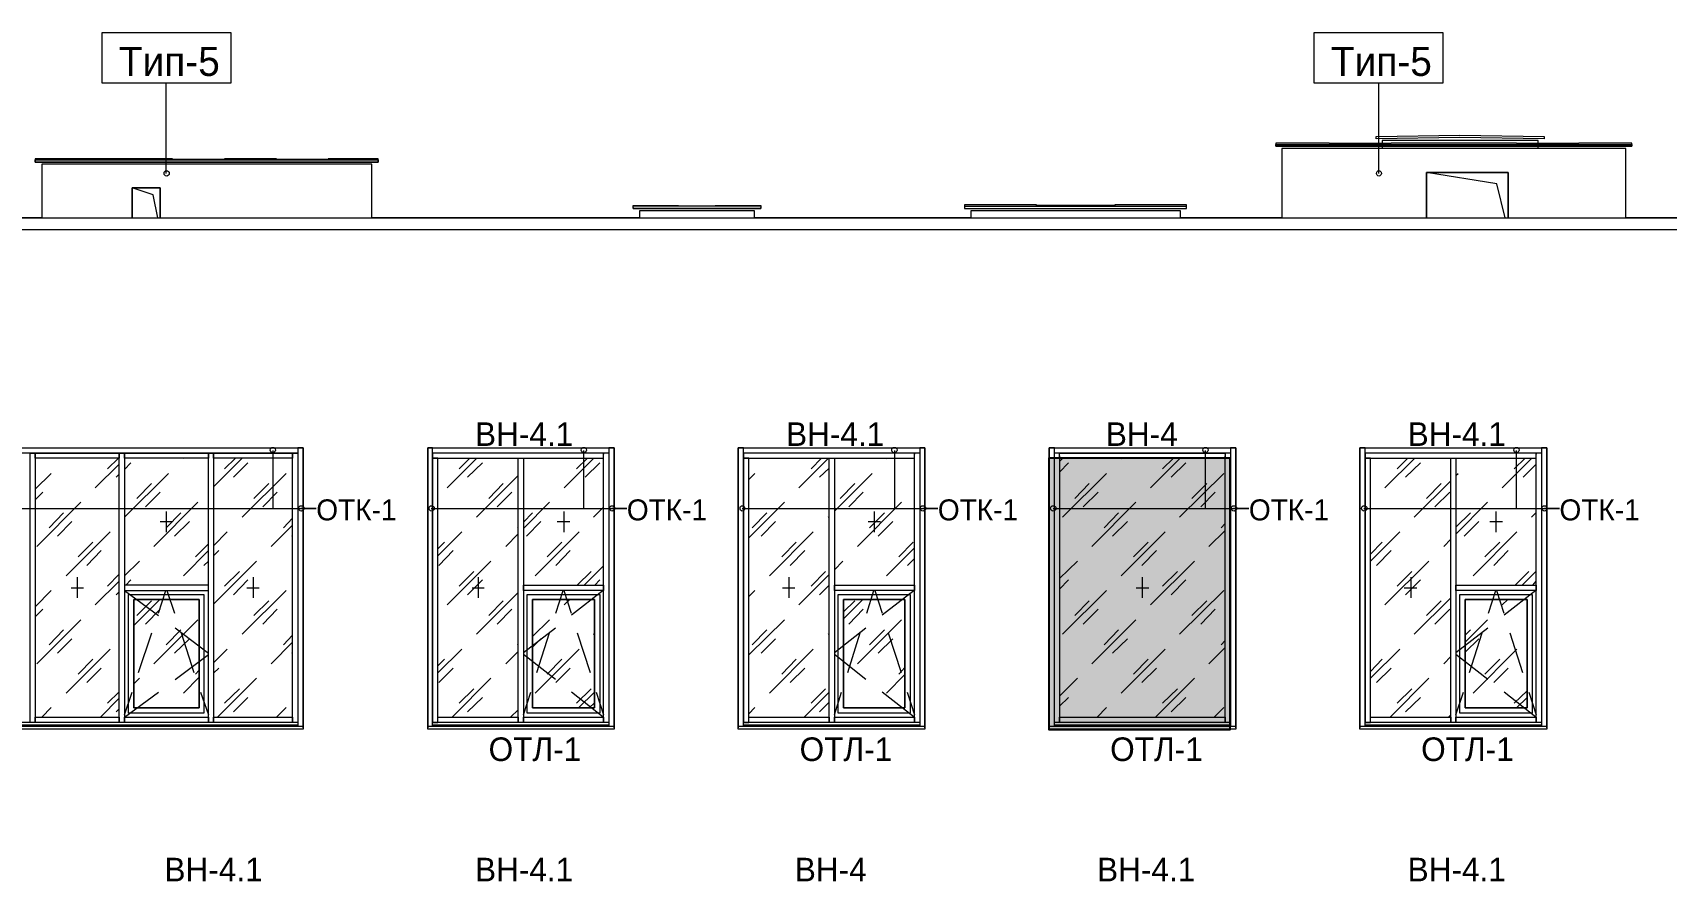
# Model space of a CAD drawing. Header units: millimetres. Extents: x 2294 to 908349, y -83289 to 219220.
# Drawn here: x 332009 to 348288, y -708 to 7753 of the extents above; entities that cross this region are included whole.
import ezdxf

# ---------------------------------------------------------------- set-up
doc = ezdxf.new("R2010")
doc.units = ezdxf.units.MM
doc.layers.add('PDF _Геометрия', color=7, linetype='Continuous')
doc.layers.add('PDF _Текст', color=7, linetype='Continuous')

msp = doc.modelspace()

# ---------------------------------------------------------------- hatches: boundary and pattern name
at = {"transparency": 33554551}
h = msp.add_hatch(color=3, dxfattribs=at)
h.dxf.hatch_style = 1
h.paths.add_polyline_path([(342139.7, 3515.7), (343938.7, 3515.7), (343938.7, 802.3), (342139.7, 802.3)])

# ---------------------------------------------------------------- linework, layer by layer
msp.add_lwpolyline([(342139.7, 3515.7), (343938.7, 3515.7), (343938.7, 802.3), (342139.7, 802.3)], close=True)
at = {"layer": 'PDF _Геометрия', "lineweight": 9}
for points in [[(332701.4, 7753.1), (333982.3, 7753.1), (333982.3, 7250.3), (332701.4, 7250.3)], [(344780.1, 7753.1), (346061, 7753.1), (346061, 7250.3), (344780.1, 7250.3)], [(346231.5, 6730.1), (347070.8, 6717), (347070.8, 6695.2), (346231.5, 6708.3), (345396.5, 6695.2), (345396.5, 6717)], [(345899.2, 6358.5), (345899.2, 5908.3), (345899.2, 6358.5), (346712.3, 6358.5), (346712.3, 5908.3), (346712.3, 6358.5)], [(332998.7, 6205.5), (332998.7, 5908.3), (332998.7, 6205.5), (333278.5, 6205.5), (333278.5, 5908.3), (333278.5, 6205.5)], [(337991, 6021.9), (337991, 6030.7), (338445.7, 6030.7), (338445.7, 6026.3), (338808.5, 6026.3), (338808.5, 6030.7), (339263.2, 6030.7), (339263.2, 6021.9)], [(341295.9, 6021.9), (343508, 6021.9), (343508, 6035), (342791, 6035), (342791, 6030.7), (342012.9, 6030.7), (342012.9, 6035), (341295.9, 6035)], [(326699.3, 3613.2), (326725.5, 3613.2), (327569.2, 3613.2), (328456.6, 3613.2), (329344.1, 3613.2), (330231.5, 3613.2), (331118.9, 3613.2), (332010.7, 3613.2), (332898.2, 3613.2), (333785.6, 3613.2), (334624.9, 3613.2), (334651.2, 3613.2), (334651.2, 3560.7), (334624.9, 3560.7), (333785.6, 3560.7), (332898.2, 3560.7), (332010.7, 3560.7), (331118.9, 3560.7), (330231.5, 3560.7), (329344.1, 3560.7), (328456.6, 3560.7), (327569.2, 3560.7), (326725.5, 3560.7), (326699.3, 3560.7)], [(336871.9, 3560.7), (335993.2, 3560.7), (335993.2, 3512.6), (336871.9, 3512.6), (337698.1, 3512.6), (337698.1, 3560.7), (336871.9, 3560.7), (336019.5, 3560.7), (335993.2, 3560.7), (335993.2, 3613.2), (336019.5, 3613.2), (336871.9, 3613.2), (337724.4, 3613.2), (337750.6, 3613.2), (337750.6, 3560.7), (337724.4, 3560.7)], [(339971.4, 3560.7), (339092.7, 3560.7), (339092.7, 3512.6), (339971.4, 3512.6), (340797.6, 3512.6), (340797.6, 3560.7), (339971.4, 3560.7), (339118.9, 3560.7), (339092.7, 3560.7), (339092.7, 3613.2), (339118.9, 3613.2), (339971.4, 3613.2), (340823.8, 3613.2), (340850, 3613.2), (340850, 3560.7), (340823.8, 3560.7)], [(342218.4, 3613.2), (343945.1, 3613.2), (343945.1, 3560.7), (342218.4, 3560.7), (342192.1, 3560.7), (342192.1, 3613.2)], [(346165.9, 3560.7), (345287.2, 3560.7), (345287.2, 3512.6), (346165.9, 3512.6), (346992.1, 3512.6), (346992.1, 3560.7), (346165.9, 3560.7), (345313.4, 3560.7), (345287.2, 3560.7), (345287.2, 3613.2), (345313.4, 3613.2), (346165.9, 3613.2), (347018.3, 3613.2), (347044.6, 3613.2), (347044.6, 3560.7), (347018.3, 3560.7)], [(331984.5, 2218.7), (331984.5, 3560.7), (332032.6, 3560.7), (332032.6, 2218.7), (332032.6, 876.6), (331984.5, 876.6)], [(332871.9, 3512.6), (332032.6, 3512.6), (332032.6, 3560.7), (332871.9, 3560.7)], [(332871.9, 2218.7), (332871.9, 3560.7), (332924.4, 3560.7), (332924.4, 2218.7), (332924.4, 876.6), (332871.9, 876.6)], [(333759.4, 3512.6), (332924.4, 3512.6), (332924.4, 3560.7), (333759.4, 3560.7)], [(333759.4, 2218.7), (333759.4, 3560.7), (333811.8, 3560.7), (333811.8, 2218.7), (333811.8, 876.6), (333759.4, 876.6)], [(334598.7, 3512.6), (333811.8, 3512.6), (333811.8, 3560.7), (334598.7, 3560.7)], [(336898.1, 876.6), (336845.7, 876.6), (336045.7, 876.6), (336045.7, 929), (336845.7, 929), (336845.7, 876.6), (336845.7, 2218.7), (336845.7, 3512.6), (336898.1, 3512.6), (336898.1, 2218.7)], [(339997.6, 876.6), (339945.1, 876.6), (339145.1, 876.6), (339145.1, 929), (339945.1, 929), (339945.1, 876.6), (339945.1, 2218.7), (339945.1, 3512.6), (339997.6, 3512.6), (339997.6, 2218.7)], [(346192.1, 876.6), (346139.7, 876.6), (345339.7, 876.6), (345339.7, 929), (346139.7, 929), (346139.7, 876.6), (346139.7, 2218.7), (346139.7, 3512.6), (346192.1, 3512.6), (346192.1, 2218.7)], [(332963.7, 2153.1), (333715.6, 2153.1), (333715.6, 968.4), (332963.7, 968.4)], [(333715.6, 2153.1), (333715.6, 968.4), (332963.7, 968.4), (332963.7, 2153.1)], [(337698.1, 2192.4), (336898.1, 2192.4), (336898.1, 2244.9), (337698.1, 2244.9)], [(336937.5, 2153.1), (337658.8, 2153.1), (337658.8, 968.4), (336937.5, 968.4)], [(337658.8, 2153.1), (337658.8, 968.4), (336937.5, 968.4), (336937.5, 2153.1)], [(340797.6, 2192.4), (339997.6, 2192.4), (339997.6, 2244.9), (340797.6, 2244.9)], [(340036.9, 2153.1), (340753.9, 2153.1), (340753.9, 968.4), (340036.9, 968.4)], [(340753.9, 2153.1), (340753.9, 968.4), (340036.9, 968.4), (340036.9, 2153.1)], [(346992.1, 2192.4), (346192.1, 2192.4), (346192.1, 2244.9), (346992.1, 2244.9)], [(346231.5, 2153.1), (346952.8, 2153.1), (346952.8, 968.4), (346231.5, 968.4)], [(346952.8, 2153.1), (346952.8, 968.4), (346231.5, 968.4), (346231.5, 2153.1)], [(333667.6, 2100.6), (333016.2, 2100.6), (333016.2, 1020.8), (333667.6, 1020.8)], [(333016.2, 1020.8), (333016.2, 2100.6), (333667.6, 2100.6), (333667.6, 1020.8)], [(337606.3, 2100.6), (336989.9, 2100.6), (336989.9, 1020.8), (337606.3, 1020.8)], [(336989.9, 1020.8), (336989.9, 2100.6), (337606.3, 2100.6), (337606.3, 1020.8)], [(340701.4, 2100.6), (340089.4, 2100.6), (340089.4, 1020.8), (340701.4, 1020.8)], [(340089.4, 1020.8), (340089.4, 2100.6), (340701.4, 2100.6), (340701.4, 1020.8)], [(346900.3, 2100.6), (346283.9, 2100.6), (346283.9, 1020.8), (346900.3, 1020.8)], [(346283.9, 1020.8), (346283.9, 2100.6), (346900.3, 2100.6), (346900.3, 1020.8)], [(332871.9, 876.6), (332032.6, 876.6), (332032.6, 929), (332871.9, 929)], [(333759.4, 876.6), (332924.4, 876.6), (332924.4, 929), (333759.4, 929)], [(334598.7, 876.6), (333811.8, 876.6), (333811.8, 929), (334598.7, 929)], [(337698.1, 876.6), (336898.1, 876.6), (336898.1, 929), (337698.1, 929)], [(340797.6, 876.6), (339997.6, 876.6), (339997.6, 929), (340797.6, 929)], [(343892.7, 876.6), (342240.2, 876.6), (342240.2, 929), (343892.7, 929)], [(346992.1, 876.6), (346192.1, 876.6), (346192.1, 929), (346992.1, 929)]]:
    msp.add_lwpolyline(points, close=True, dxfattribs=at)
for points in [[(333339.7, 6349.8), (333339.7, 7250.3)], [(345422.7, 6349.8), (345422.7, 7250.3)], [(347009.6, 6647.1), (347009.6, 6677.7), (345457.7, 6677.7), (345457.7, 6647.1)], [(352771.3, 5908.3), (347883.9, 5908.3), (347883.9, 6599), (344456.6, 6599), (344456.6, 5908.3), (343446.8, 5908.3), (343446.8, 5978.2), (341357.2, 5978.2), (341357.2, 5908.3), (339202, 5908.3), (339202, 5978.2), (338056.6, 5978.2), (338056.6, 5908.3), (335390, 5908.3), (335390, 6441.6), (332098.2, 6441.6), (332098.2, 5908.3), (329711.3, 5908.3)], [(347945.1, 6638.3), (347945.1, 6620.8), (344395.4, 6620.8), (344395.4, 6638.3), (347945.1, 6638.3), (347945.1, 6651.4), (347416.2, 6651.4), (347416.2, 6647.1), (346795.4, 6647.1), (346795.4, 6651.4), (345545.1, 6651.4), (345545.1, 6647.1), (344928.7, 6647.1), (344928.7, 6651.4), (344395.4, 6651.4), (344395.4, 6638.3)], [(344395.4, 6629.6), (344395.4, 6620.8), (347945.1, 6620.8), (347945.1, 6629.6)], [(344928.7, 6647.1), (345545.1, 6647.1)], [(345457.7, 6620.8), (345457.7, 6599)], [(346795.4, 6647.1), (347416.2, 6647.1)], [(347009.6, 6599), (347009.6, 6620.8)], [(335451.2, 6485.3), (335451.2, 6463.5), (332032.6, 6463.5), (332032.6, 6485.3), (335451.2, 6485.3), (335451.2, 6494.1), (334952.8, 6494.1), (334952.8, 6489.7), (334436.9, 6489.7), (334436.9, 6494.1), (333921.1, 6494.1), (333921.1, 6489.7), (333400.9, 6489.7), (333400.9, 6494.1), (332850.1, 6494.1), (332487.2, 6494.1), (332032.6, 6494.1), (332032.6, 6485.3)], [(332032.6, 6476.6), (332032.6, 6463.5), (335451.2, 6463.5), (335451.2, 6476.6)], [(332850.1, 6494.1), (332487.2, 6494.1)], [(333400.9, 6489.7), (333921.1, 6489.7)], [(334436.9, 6489.7), (334952.8, 6489.7)], [(346681.7, 5908.3), (346598.7, 6244.9), (345899.2, 6358.5)], [(333256.6, 5908.3), (333208.5, 6135.6), (332998.7, 6205.5)], [(338445.7, 6026.3), (338808.5, 6026.3)], [(319604.2, 5868.9), (320225, 5903.9), (320255.6, 5908.3), (372229.2, 5908.3), (372229.2, 5785.9), (320255.6, 5785.9), (320255.6, 5908.3)], [(339263.2, 6021.9), (339263.2, 6000.1), (337991, 6000.1), (337991, 6021.9)], [(337991, 6008.8), (337991, 6000.1), (339263.2, 6000.1), (339263.2, 6008.8)], [(341295.9, 6021.9), (341295.9, 6000.1), (343508, 6000.1), (343508, 6021.9)], [(341295.9, 6013.2), (341295.9, 6000.1), (343508, 6000.1), (343508, 6013.2)], [(326651.2, 832.9), (326651.2, 3613.2), (334703.6, 3613.2), (334703.6, 832.9)], [(334402, 3587), (334402, 3009.9), (334834.8, 3009.9), (334681.8, 3009.9)], [(334703.6, 824.1), (334703.6, 902.8), (334703.6, 2218.7), (334703.6, 3534.5), (334703.6, 3613.2), (334651.2, 3613.2), (334651.2, 3534.5), (334651.2, 2218.7), (334651.2, 876.6), (334598.7, 876.6), (334598.7, 2218.7), (334598.7, 3560.7), (334651.2, 3560.7), (334651.2, 2218.7), (334651.2, 902.8), (334651.2, 837.2)], [(335993.2, 837.2), (335993.2, 902.8), (335993.2, 2218.7), (335993.2, 876.6), (336045.7, 876.6), (336045.7, 2218.7), (336045.7, 3512.6), (335993.2, 3512.6), (335993.2, 2218.7), (335993.2, 3534.5), (335993.2, 3613.2), (335945.1, 3613.2), (335945.1, 3534.5), (335945.1, 2218.7), (335945.1, 902.8), (335945.1, 824.1), (335945.1, 3613.2), (337803.1, 3613.2), (337803.1, 824.1), (337803.1, 902.8), (337803.1, 2218.7), (337803.1, 3534.5), (337803.1, 3613.2), (337750.6, 3613.2), (337750.6, 3534.5), (337750.6, 2218.7), (337750.6, 876.6), (337698.1, 876.6), (337698.1, 2218.7), (337698.1, 3534.5)], [(337497.1, 3587), (337497.1, 3009.9), (337929.8, 3009.9), (337781.2, 3009.9)], [(339092.7, 837.2), (339092.7, 902.8), (339092.7, 2218.7), (339092.7, 876.6), (339145.1, 876.6), (339145.1, 2218.7), (339145.1, 3512.6), (339092.7, 3512.6), (339092.7, 2218.7), (339092.7, 3534.5), (339092.7, 3613.2), (339040.2, 3613.2), (339040.2, 3534.5), (339040.2, 2218.7), (339040.2, 902.8), (339040.2, 824.1), (339040.2, 3613.2), (340898.1, 3613.2), (340898.1, 824.1), (340898.1, 902.8), (340898.1, 2218.7), (340898.1, 3534.5), (340898.1, 3613.2), (340850, 3613.2), (340850, 3534.5), (340850, 2218.7), (340850, 876.6), (340797.6, 876.6), (340797.6, 2218.7), (340797.6, 3534.5)], [(340596.5, 3587), (340596.5, 3009.9), (341029.3, 3009.9), (340880.6, 3009.9)], [(342240.2, 3534.5), (342240.2, 876.6), (342192.1, 876.6), (342192.1, 3534.5), (342192.1, 3613.2), (342139.7, 3613.2), (342139.7, 3534.5), (342139.7, 902.8), (342139.7, 824.1), (342139.7, 3613.2), (343997.6, 3613.2), (343997.6, 824.1), (343997.6, 902.8), (343997.6, 3534.5), (343997.6, 3613.2), (343945.1, 3613.2), (343945.1, 3534.5), (343945.1, 876.6), (343892.7, 876.6), (343892.7, 3534.5)], [(343691.6, 3587), (343691.6, 3009.9), (344128.7, 3009.9), (343975.7, 3009.9)], [(345287.2, 837.2), (345287.2, 902.8), (345287.2, 2218.7), (345287.2, 876.6), (345339.7, 876.6), (345339.7, 2218.7), (345339.7, 3512.6), (345287.2, 3512.6), (345287.2, 2218.7), (345287.2, 3534.5), (345287.2, 3613.2), (345234.7, 3613.2), (345234.7, 3534.5), (345234.7, 2218.7), (345234.7, 902.8), (345234.7, 824.1), (345234.7, 3613.2), (347097, 3613.2), (347097, 824.1), (347097, 902.8), (347097, 2218.7), (347097, 3534.5), (347097, 3613.2), (347044.6, 3613.2), (347044.6, 3534.5), (347044.6, 2218.7), (347044.6, 876.6), (346992.1, 876.6), (346992.1, 2218.7), (346992.1, 3534.5)], [(346791, 3587), (346791, 3009.9), (347223.8, 3009.9), (347075.2, 3009.9)], [(332343, 3508.3), (332343, 3512.6)], [(332631.5, 3215.4), (332871.9, 3451.4)], [(332753.9, 3403.4), (332863.2, 3512.6)], [(332924.4, 3503.9), (332928.8, 3512.6)], [(332924.4, 3399), (332985.6, 3464.6)], [(333510.2, 3508.3), (333514.5, 3512.6)], [(333811.8, 3224.1), (334096, 3512.6)], [(333921.1, 3403.4), (334030.4, 3512.6)], [(334008.5, 3320.3), (334152.8, 3464.6)], [(336137.5, 3215.4), (336434.8, 3512.6)], [(336259.9, 3403.4), (336364.8, 3512.6)], [(336343, 3320.3), (336491.6, 3464.6)], [(337016.2, 3508.3), (337016.2, 3512.6)], [(337304.7, 3215.4), (337602, 3512.6)], [(337427.1, 3403.4), (337536.4, 3512.6)], [(337514.5, 3320.3), (337658.8, 3464.6)], [(337698.1, 3560.7), (337698.1, 3552)], [(337750.6, 3534.5), (337750.6, 2218.7), (337750.6, 902.8), (337750.6, 837.2)], [(339350.6, 3508.3), (339355, 3512.6)], [(339643.5, 3215.4), (339940.8, 3512.6)], [(339765.9, 3403.4), (339870.8, 3512.6)], [(340517.8, 3508.3), (340522.2, 3512.6)], [(340797.6, 3560.7), (340797.6, 3552)], [(340850, 3534.5), (340850, 2218.7), (340850, 902.8), (340850, 837.2)], [(342192.1, 837.2), (342192.1, 902.8), (342192.1, 3534.5)], [(343892.7, 3552), (343892.7, 3560.7), (343892.7, 3512.6), (342240.2, 3512.6), (342240.2, 3560.7), (343892.7, 3560.7)], [(342240.2, 3552), (342240.2, 3560.7)], [(342240.2, 3477.7), (342275.2, 3512.6)], [(342240.2, 3372.8), (342332, 3464.6)], [(342856.6, 3508.3), (342861, 3512.6)], [(343149.5, 3215.4), (343442.4, 3512.6)], [(343267.5, 3403.4), (343376.8, 3512.6)], [(343355, 3320.3), (343499.2, 3464.6)], [(343945.1, 3534.5), (343945.1, 902.8), (343945.1, 837.2)], [(345483.9, 3215.4), (345781.2, 3512.6)], [(345606.3, 3403.4), (345711.2, 3512.6)], [(345689.4, 3320.3), (345838, 3464.6)], [(346362.6, 3508.3), (346362.6, 3512.6)], [(346651.1, 3215.4), (346948.4, 3512.6)], [(346773.5, 3403.4), (346882.8, 3512.6)], [(346861, 3320.3), (346992.1, 3451.4)], [(346992.1, 3560.7), (346992.1, 3552)], [(347044.6, 3534.5), (347044.6, 2218.7), (347044.6, 902.8), (347044.6, 837.2)], [(332032.6, 3202.3), (332194.3, 3359.6)], [(332841.3, 3320.3), (332871.9, 3350.9)], [(332924.4, 2922.5), (333361.5, 3359.6)], [(333046.8, 3110.5), (333191.1, 3259.1)], [(334096, 2922.5), (334533.1, 3359.6)], [(334214, 3110.5), (334362.6, 3259.1)], [(336430.4, 2922.5), (336845.7, 3337.8)], [(336552.8, 3110.5), (336697.1, 3259.1)], [(339145.1, 3298.4), (339206.3, 3359.6)], [(339849, 3320.3), (339945.1, 3412.1)], [(339997.6, 2983.7), (340373.5, 3359.6)], [(340054.4, 3110.5), (340203.1, 3259.1)], [(342270.8, 2922.5), (342708, 3359.6)], [(342393.2, 3110.5), (342537.5, 3259.1)], [(343438, 2922.5), (343879.5, 3359.6)], [(343560.4, 3110.5), (343709.1, 3259.1)], [(345776.8, 2922.5), (346139.7, 3285.3)], [(345899.2, 3110.5), (346043.5, 3259.1)], [(346192.1, 3337.8), (346214, 3359.6)], [(332032.6, 3097.3), (332111.3, 3171.7)], [(333134.2, 3027.4), (333278.5, 3171.7)], [(334301.4, 3027.4), (334445.7, 3171.7)], [(336635.9, 3027.4), (336784.5, 3171.7)], [(340141.9, 3027.4), (340286.1, 3171.7)], [(342476.3, 3027.4), (342624.9, 3171.7)], [(343647.9, 3027.4), (343792.1, 3171.7)], [(345982.3, 3027.4), (346130.9, 3171.7)], [(326677.4, 3009.9), (334834.8, 3009.9)], [(332050.1, 2629.6), (332487.2, 3071.1)], [(332172.5, 2817.6), (332316.7, 2966.2)], [(333217.3, 2629.6), (333654.4, 3071.1)], [(333339.7, 2979.3), (333339.7, 2773.8)], [(333339.7, 2817.6), (333483.9, 2966.2)], [(335980.1, 3009.9), (337929.8, 3009.9)], [(336898.1, 2808.8), (337160.4, 3071.1)], [(336898.1, 2874.4), (336989.9, 2966.2)], [(337300.3, 2979.3), (337300.3, 2773.8)], [(337597.6, 2922.5), (337698.1, 3023)], [(339079.6, 3009.9), (341029.3, 3009.9)], [(339145.1, 2717), (339499.2, 3071.1)], [(339180.1, 2817.6), (339324.4, 2966.2)], [(339936.4, 2922.5), (339945.1, 2931.2)], [(340229.3, 2629.6), (340666.4, 3071.1)], [(340347.3, 2817.6), (340496, 2966.2)], [(340395.4, 2979.3), (340395.4, 2773.8)], [(342179, 3009.9), (344128.7, 3009.9)], [(342563.7, 2629.6), (343000.9, 3071.1)], [(342686.1, 2817.6), (342830.4, 2966.2)], [(345274.1, 3009.9), (347223.8, 3009.9)], [(346192.1, 2752), (346506.9, 3071.1)], [(346192.1, 2821.9), (346336.4, 2966.2)], [(346589.9, 2979.3), (346589.9, 2773.8)], [(346944, 2922.5), (346992.1, 2970.6)], [(332255.5, 2734.5), (332399.8, 2878.8)], [(332343, 2336.7), (332780.1, 2778.2)], [(333278.5, 2878.8), (333400.9, 2878.8)], [(333422.7, 2734.5), (333571.4, 2878.8)], [(333811.8, 2638.3), (333947.3, 2778.2)], [(334384.5, 2629.6), (334598.7, 2843.8)], [(334506.9, 2817.6), (334598.7, 2913.7)], [(336045.7, 2537.8), (336286.1, 2778.2)], [(336841.3, 2817.6), (336845.7, 2821.9)], [(336928.7, 2734.5), (337073, 2878.8)], [(337016.2, 2336.7), (337453.3, 2778.2)], [(337234.8, 2878.8), (337361.5, 2878.8)], [(339267.5, 2734.5), (339411.8, 2878.8)], [(339350.6, 2336.7), (339787.8, 2778.2)], [(340334.2, 2878.8), (340456.6, 2878.8)], [(340434.7, 2734.5), (340579, 2878.8)], [(342769.2, 2734.5), (342917.8, 2878.8)], [(342856.6, 2336.7), (343293.8, 2778.2)], [(343730.9, 2629.6), (343892.7, 2791.3)], [(343853.3, 2817.6), (343892.7, 2861.3)], [(345339.7, 2485.3), (345632.6, 2778.2)], [(346275.2, 2734.5), (346419.4, 2878.8)], [(346362.6, 2336.7), (346799.8, 2778.2)], [(346528.7, 2878.8), (346655.5, 2878.8)], [(332461, 2529), (332609.6, 2673.3)], [(333632.6, 2529), (333759.4, 2655.8)], [(334594.3, 2734.5), (334598.7, 2743.2)], [(336045.7, 2607.7), (336111.3, 2673.3)], [(336723.3, 2629.6), (336845.7, 2756.4)], [(337134.2, 2529), (337282.8, 2673.3)], [(339473, 2529), (339617.3, 2673.3)], [(340517.8, 2336.7), (340797.6, 2616.5)], [(340640.2, 2529), (340784.5, 2673.3)], [(342979, 2529), (343123.3, 2673.3)], [(345339.7, 2555.3), (345457.7, 2673.3)], [(346069.7, 2629.6), (346139.7, 2703.9)], [(346480.6, 2529), (346629.3, 2673.3)], [(332548.4, 2441.6), (332692.7, 2590.2)], [(332924.4, 2336.7), (333073, 2485.3)], [(333510.2, 2336.7), (333759.4, 2590.2)], [(333715.6, 2441.6), (333759.4, 2485.3)], [(333811.8, 2537.8), (333864.3, 2590.2)], [(333811.8, 2056.9), (334240.2, 2485.3)], [(336054.4, 2441.6), (336198.7, 2590.2)], [(336137.5, 2048.2), (336574.6, 2485.3)], [(337221.6, 2441.6), (337365.9, 2590.2)], [(339556.1, 2441.6), (339704.7, 2590.2)], [(339997.6, 2397.9), (340080.7, 2485.3)], [(340727.6, 2441.6), (340797.6, 2511.6)], [(342240.2, 2310.5), (342419.4, 2485.3)], [(343062.1, 2441.6), (343206.3, 2590.2)], [(343149.5, 2048.2), (343586.7, 2485.3)], [(345400.9, 2441.6), (345545.1, 2590.2)], [(345483.9, 2048.2), (345921.1, 2485.3)], [(346568.1, 2441.6), (346712.3, 2590.2)], [(332452.3, 2323.6), (332452.3, 2118.1)], [(332631.5, 2048.2), (332871.9, 2284.2)], [(332753.9, 2236.1), (332871.9, 2354.2)], [(332937.5, 2244.9), (332985.6, 2297.3)], [(333921.1, 2236.1), (334069.7, 2380.4)], [(334008.5, 2148.7), (334152.8, 2297.3)], [(334205.3, 2323.6), (334205.3, 2118.1)], [(336259.9, 2236.1), (336404.2, 2380.4)], [(336343, 2148.7), (336491.6, 2297.3)], [(336447.9, 2323.6), (336447.9, 2118.1)], [(337435.8, 2244.9), (337575.7, 2380.4)], [(337505.8, 2244.9), (337698.1, 2437.2)], [(337610.7, 2244.9), (337658.8, 2297.3)], [(339542.9, 2323.6), (339542.9, 2118.1)], [(339643.5, 2048.2), (339945.1, 2349.8)], [(339765.9, 2236.1), (339910.2, 2380.4)], [(342240.2, 2376), (342244.6, 2380.4)], [(342240.2, 2205.5), (342332, 2297.3)], [(343066.4, 2323.6), (343066.4, 2118.1)], [(343267.5, 2236.1), (343416.2, 2380.4)], [(343355, 2148.7), (343499.2, 2297.3)], [(345606.3, 2236.1), (345750.6, 2380.4)], [(345689.4, 2148.7), (345838, 2297.3)], [(345741.8, 2323.6), (345741.8, 2118.1)], [(346782.3, 2244.9), (346917.8, 2380.4)], [(346852.2, 2244.9), (346992.1, 2384.8)], [(346957.1, 2244.9), (346992.1, 2284.2)], [(332032.6, 2030.7), (332194.3, 2192.4)], [(332391.1, 2218.7), (332513.5, 2218.7)], [(332841.3, 2148.7), (332871.9, 2179.3)], [(332924.4, 2192.4), (333759.4, 2192.4), (333759.4, 2244.9), (332924.4, 2244.9), (332924.4, 2192.4), (333261, 1943.3)], [(333261, 1965.1), (333335.3, 2192.4)], [(333344.1, 2192.4), (333422.7, 1965.1)], [(334096, 1755.3), (334533.1, 2192.4)], [(334144.1, 2218.7), (334266.5, 2218.7)], [(336386.7, 2218.7), (336509.1, 2218.7)], [(336430.4, 1755.3), (336845.7, 2170.6)], [(337221.6, 1965.1), (337296, 2192.4)], [(337300.3, 2192.4), (337374.6, 1965.1)], [(337693.8, 2192.4), (337379, 1947.6)], [(339145.1, 2131.2), (339206.3, 2192.4)], [(339481.7, 2218.7), (339604.2, 2218.7)], [(339849, 2148.7), (339945.1, 2244.9)], [(340321.1, 1965.1), (340391, 2192.4)], [(340399.8, 2192.4), (340474.1, 1965.1)], [(340793.2, 2192.4), (340474.1, 1947.6)], [(342270.8, 1755.3), (342708, 2192.4)], [(343005.2, 2218.7), (343132, 2218.7)], [(343438, 1755.3), (343879.5, 2192.4)], [(345676.3, 2218.7), (345803, 2218.7)], [(345776.8, 1755.3), (346139.7, 2118.1)], [(346515.6, 1965.1), (346589.9, 2192.4)], [(346594.3, 2192.4), (346668.6, 1965.1)], [(346987.7, 2192.4), (346673, 1947.6)], [(332032.6, 1930.1), (332111.3, 2004.5)], [(333016.2, 1842.7), (333274.1, 2100.6)], [(333046.8, 1943.3), (333191.1, 2087.5)], [(333134.2, 1855.8), (333278.5, 2004.5)], [(334214, 1943.3), (334362.6, 2087.5)], [(334301.4, 1855.8), (334445.7, 2004.5)], [(336552.8, 1943.3), (336697.1, 2087.5)], [(336635.9, 1855.8), (336784.5, 2004.5)], [(337304.7, 2048.2), (337361.5, 2100.6)], [(340089.4, 1908.3), (340281.7, 2100.6)], [(340089.4, 1978.2), (340203.1, 2087.5)], [(340141.9, 1855.8), (340286.1, 2004.5)], [(342393.2, 1943.3), (342537.5, 2087.5)], [(342476.3, 1855.8), (342624.9, 2004.5)], [(343560.4, 1943.3), (343709.1, 2087.5)], [(343647.9, 1855.8), (343792.1, 2004.5)], [(345899.2, 1943.3), (346043.5, 2087.5)], [(345982.3, 1855.8), (346130.9, 2004.5)], [(346651.1, 2048.2), (346708, 2100.6)], [(332050.1, 1462.4), (332487.2, 1899.5)], [(332172.5, 1650.4), (332316.7, 1799)], [(333217.3, 1462.4), (333654.4, 1899.5)], [(333339.7, 1650.4), (333483.9, 1799)], [(333427.1, 1820.8), (333759.4, 1567.3)], [(337217.3, 1816.5), (336898.1, 1571.7)], [(336989.9, 1733.4), (337160.4, 1899.5)], [(339145.1, 1549.8), (339499.2, 1899.5)], [(339180.1, 1650.4), (339324.4, 1799)], [(340312.3, 1816.5), (339997.6, 1571.7)], [(340229.3, 1462.4), (340666.4, 1899.5)], [(340347.3, 1650.4), (340496, 1799)], [(342563.7, 1462.4), (343000.9, 1899.5)], [(342686.1, 1650.4), (342830.4, 1799)], [(346511.2, 1816.5), (346192.1, 1571.7)], [(346283.9, 1676.6), (346506.9, 1899.5)], [(346283.9, 1746.5), (346336.4, 1799)], [(332255.5, 1567.3), (332399.8, 1711.6)], [(333064.3, 1374.9), (333195.4, 1768.4)], [(333422.7, 1567.3), (333571.4, 1711.6)], [(333488.3, 1768.4), (333615.1, 1374.9)], [(334384.5, 1462.4), (334598.7, 1676.6)], [(334506.9, 1650.4), (334598.7, 1746.5)], [(336841.3, 1650.4), (336845.7, 1654.7)], [(336989.9, 1628.5), (337073, 1711.6)], [(337033.7, 1374.9), (337160.4, 1768.4)], [(337435.8, 1768.4), (337562.6, 1374.9)], [(337597.6, 1755.3), (337606.3, 1759.6)], [(339267.5, 1567.3), (339411.8, 1711.6)], [(339936.4, 1755.3), (339945.1, 1764)], [(340133.1, 1374.9), (340255.5, 1768.4)], [(340434.7, 1567.3), (340579, 1711.6)], [(340535.3, 1768.4), (340662.1, 1374.9)], [(342769.2, 1567.3), (342917.8, 1711.6)], [(343853.3, 1650.4), (343892.7, 1694.1)], [(346283.9, 1576), (346419.4, 1711.6)], [(346327.6, 1374.9), (346454.4, 1768.4)], [(346729.8, 1768.4), (346856.6, 1374.9)], [(332343, 1169.5), (332780.1, 1606.6)], [(332461, 1357.5), (332609.6, 1506.1)], [(333427.1, 1305), (333759.4, 1554.2)], [(333811.8, 1471.1), (333947.3, 1606.6)], [(334594.3, 1567.3), (334598.7, 1576)], [(336045.7, 1370.6), (336286.1, 1606.6)], [(336045.7, 1440.5), (336111.3, 1506.1)], [(336723.3, 1462.4), (336845.7, 1584.8)], [(337217.3, 1305), (336898.1, 1554.2)], [(337016.2, 1169.5), (337453.3, 1606.6)], [(337134.2, 1357.5), (337282.8, 1506.1)], [(339350.6, 1169.5), (339787.8, 1606.6)], [(339473, 1357.5), (339617.3, 1506.1)], [(340312.3, 1305), (339997.6, 1554.2)], [(342856.6, 1169.5), (343293.8, 1606.6)], [(342979, 1357.5), (343123.3, 1506.1)], [(343730.9, 1462.4), (343892.7, 1624.1)], [(345339.7, 1318.1), (345632.6, 1606.6)], [(345339.7, 1383.7), (345457.7, 1506.1)], [(346069.7, 1462.4), (346139.7, 1532.3)], [(346511.2, 1305), (346192.1, 1554.2)], [(346362.6, 1169.5), (346799.8, 1606.6)], [(346480.6, 1357.5), (346629.3, 1506.1)], [(332548.4, 1274.4), (332692.7, 1418.7)], [(333016.2, 1261.3), (333073, 1318.1)], [(333510.2, 1169.5), (333667.6, 1326.9)], [(333632.6, 1357.5), (333667.6, 1396.8)], [(333811.8, 1366.2), (333864.3, 1418.7)], [(333851.2, 929), (334240.2, 1318.1)], [(336054.4, 1274.4), (336198.7, 1418.7)], [(336190, 929), (336574.6, 1318.1)], [(337221.6, 1274.4), (337365.9, 1418.7)], [(339556.1, 1274.4), (339704.7, 1418.7)], [(340517.8, 1169.5), (340701.4, 1353.1)], [(340640.2, 1357.5), (340701.4, 1423)], [(342240.2, 1138.9), (342419.4, 1318.1)], [(343062.1, 1274.4), (343206.3, 1418.7)], [(343197.6, 929), (343586.7, 1318.1)], [(345400.9, 1274.4), (345545.1, 1418.7)], [(345536.4, 929), (345921.1, 1318.1)], [(346568.1, 1274.4), (346712.3, 1418.7)], [(332753.9, 1068.9), (332871.9, 1182.6)], [(332924.4, 929), (333261, 1178.2)], [(332924.4, 950.9), (332998.7, 1178.2)], [(333680.7, 1178.2), (333759.4, 950.9)], [(333921.1, 1068.9), (334069.7, 1213.2)], [(336259.9, 1068.9), (336404.2, 1213.2)], [(336898.1, 950.9), (336972.5, 1178.2)], [(337693.8, 929), (337379, 1178.2)], [(337427.1, 1068.9), (337575.7, 1213.2)], [(337449, 1020.8), (337606.3, 1178.2)], [(337623.8, 1178.2), (337698.1, 950.9)], [(339696, 929), (339945.1, 1178.2)], [(339765.9, 1068.9), (339910.2, 1213.2)], [(339997.6, 950.9), (340067.5, 1178.2)], [(340793.2, 929), (340474.1, 1178.2)], [(340723.3, 1178.2), (340797.6, 950.9)], [(342240.2, 1208.8), (342244.6, 1213.2)], [(343267.5, 1068.9), (343416.2, 1213.2)], [(345606.3, 1068.9), (345750.6, 1213.2)], [(346192.1, 950.9), (346266.4, 1178.2)], [(346987.7, 929), (346673, 1178.2)], [(346773.5, 1068.9), (346900.3, 1191.3)], [(346917.8, 1178.2), (346992.1, 950.9)], [(332098.2, 929), (332194.3, 1025.2)], [(332683.9, 929), (332871.9, 1117)], [(332841.3, 981.5), (332871.9, 1012.1)], [(333361.5, 1020.8), (333361.5, 1025.2)], [(334008.5, 981.5), (334152.8, 1125.8)], [(334436.9, 929), (334533.1, 1025.2)], [(336343, 981.5), (336491.6, 1125.8)], [(336771.4, 929), (336845.7, 1003.4)], [(337553.9, 1020.8), (337606.3, 1073.3)], [(339145.1, 964), (339206.3, 1025.2)], [(339849, 981.5), (339945.1, 1077.7)], [(340369.2, 1020.8), (340373.5, 1025.2)], [(342240.2, 1038.3), (342332, 1125.8)], [(342616.2, 929), (342708, 1025.2)], [(343355, 981.5), (343499.2, 1125.8)], [(343783.4, 929), (343879.5, 1025.2)], [(345689.4, 981.5), (345838, 1125.8)], [(346795.4, 1020.8), (346900.3, 1125.8)], [(334703.6, 841.6), (334703.6, 837.2), (326651.2, 837.2), (326651.2, 841.6)], [(334703.6, 837.2), (334703.6, 811), (326651.2, 811), (326651.2, 837.2)], [(334651.2, 876.6), (326699.3, 876.6)], [(334651.2, 850.4), (326699.3, 850.4), (334651.2, 850.4)], [(334651.2, 850.4), (326699.3, 850.4)], [(334703.6, 819.8), (334703.6, 811)], [(337803.1, 841.6), (337803.1, 837.2), (335945.1, 837.2), (335945.1, 841.6)], [(337803.1, 837.2), (337803.1, 811), (335945.1, 811), (335945.1, 837.2)], [(335945.1, 811), (335945.1, 819.8)], [(337750.6, 876.6), (335993.2, 876.6)], [(337750.6, 850.4), (335993.2, 850.4), (337750.6, 850.4)], [(337750.6, 850.4), (335993.2, 850.4)], [(337803.1, 819.8), (337803.1, 811)], [(340898.1, 841.6), (340898.1, 837.2), (339040.2, 837.2), (339040.2, 841.6)], [(340898.1, 837.2), (340898.1, 811), (339040.2, 811), (339040.2, 837.2)], [(339040.2, 811), (339040.2, 819.8)], [(340850, 876.6), (339092.7, 876.6)], [(340850, 850.4), (339092.7, 850.4), (340850, 850.4)], [(340850, 850.4), (339092.7, 850.4)], [(340898.1, 819.8), (340898.1, 811)], [(343997.6, 841.6), (343997.6, 837.2), (342139.7, 837.2), (342139.7, 841.6)], [(343997.6, 837.2), (343997.6, 811), (342139.7, 811), (342139.7, 837.2)], [(342139.7, 811), (342139.7, 819.8)], [(343945.1, 876.6), (342192.1, 876.6)], [(343945.1, 850.4), (342192.1, 850.4), (343945.1, 850.4)], [(343945.1, 850.4), (342192.1, 850.4)], [(343997.6, 819.8), (343997.6, 811)], [(347097, 841.6), (347097, 837.2), (345234.7, 837.2), (345234.7, 841.6)], [(347097, 837.2), (347097, 811), (345234.7, 811), (345234.7, 837.2)], [(345234.7, 811), (345234.7, 819.8)], [(347044.6, 876.6), (345287.2, 876.6)], [(347044.6, 850.4), (345287.2, 850.4), (347044.6, 850.4)], [(347044.6, 850.4), (345287.2, 850.4)], [(346117.8, 929), (346139.7, 950.9)], [(347097, 819.8), (347097, 811)]]:
    msp.add_lwpolyline(points, dxfattribs=at)
for points in [[(333317.8, 6349.8), (333317.8, 6367.3), (333326.6, 6376), (333344.1, 6376)], [(333317.8, 6349.8), (333317.8, 6367.3), (333326.6, 6376), (333344.1, 6376)], [(333344.1, 6323.6), (333326.6, 6323.6), (333317.8, 6336.7), (333317.8, 6349.8)], [(333344.1, 6323.6), (333326.6, 6323.6), (333317.8, 6336.7), (333317.8, 6349.8)], [(333344.1, 6376), (333357.2, 6376), (333370.3, 6367.3), (333370.3, 6349.8)], [(333344.1, 6376), (333357.2, 6376), (333370.3, 6367.3), (333370.3, 6349.8)], [(333370.3, 6349.8), (333370.3, 6336.7), (333357.2, 6323.6), (333344.1, 6323.6)], [(333370.3, 6349.8), (333370.3, 6336.7), (333357.2, 6323.6), (333344.1, 6323.6)], [(345400.9, 6349.8), (345400.9, 6367.3), (345409.6, 6376), (345422.7, 6376)], [(345400.9, 6349.8), (345400.9, 6367.3), (345409.6, 6376), (345422.7, 6376)], [(345422.7, 6323.6), (345409.6, 6323.6), (345400.9, 6336.7), (345400.9, 6349.8)], [(345422.7, 6323.6), (345409.6, 6323.6), (345400.9, 6336.7), (345400.9, 6349.8)], [(345422.7, 6376), (345435.8, 6376), (345448.9, 6367.3), (345448.9, 6349.8)], [(345422.7, 6376), (345435.8, 6376), (345448.9, 6367.3), (345448.9, 6349.8)], [(345448.9, 6349.8), (345448.9, 6336.7), (345435.8, 6323.6), (345422.7, 6323.6)], [(345448.9, 6349.8), (345448.9, 6336.7), (345435.8, 6323.6), (345422.7, 6323.6)], [(334375.7, 3591.3), (334375.7, 3608.8), (334384.5, 3617.6), (334402, 3617.6)], [(334375.7, 3591.3), (334375.7, 3608.8), (334384.5, 3617.6), (334402, 3617.6)], [(334402, 3565.1), (334384.5, 3565.1), (334375.7, 3578.2), (334375.7, 3591.3)], [(334402, 3565.1), (334384.5, 3565.1), (334375.7, 3578.2), (334375.7, 3591.3)], [(334402, 3617.6), (334415.1, 3617.6), (334428.2, 3608.8), (334428.2, 3591.3)], [(334402, 3617.6), (334415.1, 3617.6), (334428.2, 3608.8), (334428.2, 3591.3)], [(334428.2, 3591.3), (334428.2, 3578.2), (334415.1, 3565.1), (334402, 3565.1)], [(334428.2, 3591.3), (334428.2, 3578.2), (334415.1, 3565.1), (334402, 3565.1)], [(337475.2, 3591.3), (337475.2, 3608.8), (337483.9, 3617.6), (337501.4, 3617.6)], [(337475.2, 3591.3), (337475.2, 3608.8), (337483.9, 3617.6), (337501.4, 3617.6)], [(337501.4, 3565.1), (337483.9, 3565.1), (337475.2, 3578.2), (337475.2, 3591.3)], [(337501.4, 3565.1), (337483.9, 3565.1), (337475.2, 3578.2), (337475.2, 3591.3)], [(337501.4, 3617.6), (337514.5, 3617.6), (337527.7, 3608.8), (337527.7, 3591.3)], [(337501.4, 3617.6), (337514.5, 3617.6), (337527.7, 3608.8), (337527.7, 3591.3)], [(337527.7, 3591.3), (337527.7, 3578.2), (337514.5, 3565.1), (337501.4, 3565.1)], [(337527.7, 3591.3), (337527.7, 3578.2), (337514.5, 3565.1), (337501.4, 3565.1)], [(340570.3, 3591.3), (340570.3, 3608.8), (340579, 3617.6), (340596.5, 3617.6)], [(340570.3, 3591.3), (340570.3, 3608.8), (340579, 3617.6), (340596.5, 3617.6)], [(340596.5, 3565.1), (340579, 3565.1), (340570.3, 3578.2), (340570.3, 3591.3)], [(340596.5, 3565.1), (340579, 3565.1), (340570.3, 3578.2), (340570.3, 3591.3)], [(340596.5, 3617.6), (340609.6, 3617.6), (340622.7, 3608.8), (340622.7, 3591.3)], [(340596.5, 3617.6), (340609.6, 3617.6), (340622.7, 3608.8), (340622.7, 3591.3)], [(340622.7, 3591.3), (340622.7, 3578.2), (340609.6, 3565.1), (340596.5, 3565.1)], [(340622.7, 3591.3), (340622.7, 3578.2), (340609.6, 3565.1), (340596.5, 3565.1)], [(343669.7, 3591.3), (343669.7, 3608.8), (343678.5, 3617.6), (343695.9, 3617.6)], [(343669.7, 3591.3), (343669.7, 3608.8), (343678.5, 3617.6), (343695.9, 3617.6)], [(343695.9, 3565.1), (343678.5, 3565.1), (343669.7, 3578.2), (343669.7, 3591.3)], [(343695.9, 3565.1), (343678.5, 3565.1), (343669.7, 3578.2), (343669.7, 3591.3)], [(343695.9, 3617.6), (343709.1, 3617.6), (343722.2, 3608.8), (343722.2, 3591.3)], [(343695.9, 3617.6), (343709.1, 3617.6), (343722.2, 3608.8), (343722.2, 3591.3)], [(343722.2, 3591.3), (343722.2, 3578.2), (343709.1, 3565.1), (343695.9, 3565.1)], [(343722.2, 3591.3), (343722.2, 3578.2), (343709.1, 3565.1), (343695.9, 3565.1)], [(346769.2, 3591.3), (346769.2, 3608.8), (346777.9, 3617.6), (346795.4, 3617.6)], [(346769.2, 3591.3), (346769.2, 3608.8), (346777.9, 3617.6), (346795.4, 3617.6)], [(346795.4, 3565.1), (346777.9, 3565.1), (346769.2, 3578.2), (346769.2, 3591.3)], [(346795.4, 3565.1), (346777.9, 3565.1), (346769.2, 3578.2), (346769.2, 3591.3)], [(346795.4, 3617.6), (346808.5, 3617.6), (346821.6, 3608.8), (346821.6, 3591.3)], [(346795.4, 3617.6), (346808.5, 3617.6), (346821.6, 3608.8), (346821.6, 3591.3)], [(346821.6, 3591.3), (346821.6, 3578.2), (346808.5, 3565.1), (346795.4, 3565.1)], [(346821.6, 3591.3), (346821.6, 3578.2), (346808.5, 3565.1), (346795.4, 3565.1)], [(334659.9, 3009.9), (334659.9, 3027.4), (334668.6, 3036.1), (334686.1, 3036.1)], [(334659.9, 3009.9), (334659.9, 3027.4), (334668.6, 3036.1), (334686.1, 3036.1)], [(334686.1, 2983.7), (334668.6, 2983.7), (334659.9, 2996.8), (334659.9, 3009.9)], [(334686.1, 2983.7), (334668.6, 2983.7), (334659.9, 2996.8), (334659.9, 3009.9)], [(334686.1, 3036.1), (334699.2, 3036.1), (334712.4, 3027.4), (334712.4, 3009.9)], [(334686.1, 3036.1), (334699.2, 3036.1), (334712.4, 3027.4), (334712.4, 3009.9)], [(334712.4, 3009.9), (334712.4, 2996.8), (334699.2, 2983.7), (334686.1, 2983.7)], [(334712.4, 3009.9), (334712.4, 2996.8), (334699.2, 2983.7), (334686.1, 2983.7)], [(335958.3, 3009.9), (335958.3, 3027.4), (335967, 3036.1), (335984.5, 3036.1)], [(335958.3, 3009.9), (335958.3, 3027.4), (335967, 3036.1), (335984.5, 3036.1)], [(335984.5, 2983.7), (335967, 2983.7), (335958.3, 2996.8), (335958.3, 3009.9)], [(335984.5, 2983.7), (335967, 2983.7), (335958.3, 2996.8), (335958.3, 3009.9)], [(335984.5, 3036.1), (335997.6, 3036.1), (336010.7, 3027.4), (336010.7, 3009.9)], [(335984.5, 3036.1), (335997.6, 3036.1), (336010.7, 3027.4), (336010.7, 3009.9)], [(336010.7, 3009.9), (336010.7, 2996.8), (335997.6, 2983.7), (335984.5, 2983.7)], [(336010.7, 3009.9), (336010.7, 2996.8), (335997.6, 2983.7), (335984.5, 2983.7)], [(337759.3, 3009.9), (337759.3, 3027.4), (337768.1, 3036.1), (337781.2, 3036.1)], [(337759.3, 3009.9), (337759.3, 3027.4), (337768.1, 3036.1), (337781.2, 3036.1)], [(337781.2, 2983.7), (337768.1, 2983.7), (337759.3, 2996.8), (337759.3, 3009.9)], [(337781.2, 2983.7), (337768.1, 2983.7), (337759.3, 2996.8), (337759.3, 3009.9)], [(337781.2, 3036.1), (337794.3, 3036.1), (337807.4, 3027.4), (337807.4, 3009.9)], [(337781.2, 3036.1), (337794.3, 3036.1), (337807.4, 3027.4), (337807.4, 3009.9)], [(337807.4, 3009.9), (337807.4, 2996.8), (337794.3, 2983.7), (337781.2, 2983.7)], [(337807.4, 3009.9), (337807.4, 2996.8), (337794.3, 2983.7), (337781.2, 2983.7)], [(339057.7, 3009.9), (339057.7, 3027.4), (339066.4, 3036.1), (339079.6, 3036.1)], [(339057.7, 3009.9), (339057.7, 3027.4), (339066.4, 3036.1), (339079.6, 3036.1)], [(339079.6, 2983.7), (339066.4, 2983.7), (339057.7, 2996.8), (339057.7, 3009.9)], [(339079.6, 2983.7), (339066.4, 2983.7), (339057.7, 2996.8), (339057.7, 3009.9)], [(339079.6, 3036.1), (339092.7, 3036.1), (339105.8, 3027.4), (339105.8, 3009.9)], [(339079.6, 3036.1), (339092.7, 3036.1), (339105.8, 3027.4), (339105.8, 3009.9)], [(339105.8, 3009.9), (339105.8, 2996.8), (339092.7, 2983.7), (339079.6, 2983.7)], [(339105.8, 3009.9), (339105.8, 2996.8), (339092.7, 2983.7), (339079.6, 2983.7)], [(340854.4, 3009.9), (340854.4, 3027.4), (340863.2, 3036.1), (340880.6, 3036.1)], [(340854.4, 3009.9), (340854.4, 3027.4), (340863.2, 3036.1), (340880.6, 3036.1)], [(340880.6, 2983.7), (340863.2, 2983.7), (340854.4, 2996.8), (340854.4, 3009.9)], [(340880.6, 2983.7), (340863.2, 2983.7), (340854.4, 2996.8), (340854.4, 3009.9)], [(340880.6, 3036.1), (340893.8, 3036.1), (340906.9, 3027.4), (340906.9, 3009.9)], [(340880.6, 3036.1), (340893.8, 3036.1), (340906.9, 3027.4), (340906.9, 3009.9)], [(340906.9, 3009.9), (340906.9, 2996.8), (340893.8, 2983.7), (340880.6, 2983.7)], [(340906.9, 3009.9), (340906.9, 2996.8), (340893.8, 2983.7), (340880.6, 2983.7)], [(342152.8, 3009.9), (342152.8, 3027.4), (342161.5, 3036.1), (342179, 3036.1)], [(342152.8, 3009.9), (342152.8, 3027.4), (342161.5, 3036.1), (342179, 3036.1)], [(342179, 2983.7), (342161.5, 2983.7), (342152.8, 2996.8), (342152.8, 3009.9)], [(342179, 2983.7), (342161.5, 2983.7), (342152.8, 2996.8), (342152.8, 3009.9)], [(342179, 3036.1), (342192.1, 3036.1), (342205.2, 3027.4), (342205.2, 3009.9)], [(342179, 3036.1), (342192.1, 3036.1), (342205.2, 3027.4), (342205.2, 3009.9)], [(342205.2, 3009.9), (342205.2, 2996.8), (342192.1, 2983.7), (342179, 2983.7)], [(342205.2, 3009.9), (342205.2, 2996.8), (342192.1, 2983.7), (342179, 2983.7)], [(343953.9, 3009.9), (343953.9, 3027.4), (343962.6, 3036.1), (343980.1, 3036.1)], [(343953.9, 3009.9), (343953.9, 3027.4), (343962.6, 3036.1), (343980.1, 3036.1)], [(343980.1, 2983.7), (343962.6, 2983.7), (343953.9, 2996.8), (343953.9, 3009.9)], [(343980.1, 2983.7), (343962.6, 2983.7), (343953.9, 2996.8), (343953.9, 3009.9)], [(343980.1, 3036.1), (343993.2, 3036.1), (344006.3, 3027.4), (344006.3, 3009.9)], [(343980.1, 3036.1), (343993.2, 3036.1), (344006.3, 3027.4), (344006.3, 3009.9)], [(344006.3, 3009.9), (344006.3, 2996.8), (343993.2, 2983.7), (343980.1, 2983.7)], [(344006.3, 3009.9), (344006.3, 2996.8), (343993.2, 2983.7), (343980.1, 2983.7)], [(345252.2, 3009.9), (345252.2, 3027.4), (345261, 3036.1), (345278.5, 3036.1)], [(345252.2, 3009.9), (345252.2, 3027.4), (345261, 3036.1), (345278.5, 3036.1)], [(345278.5, 2983.7), (345261, 2983.7), (345252.2, 2996.8), (345252.2, 3009.9)], [(345278.5, 2983.7), (345261, 2983.7), (345252.2, 2996.8), (345252.2, 3009.9)], [(345278.5, 3036.1), (345291.6, 3036.1), (345304.7, 3027.4), (345304.7, 3009.9)], [(345278.5, 3036.1), (345291.6, 3036.1), (345304.7, 3027.4), (345304.7, 3009.9)], [(345304.7, 3009.9), (345304.7, 2996.8), (345291.6, 2983.7), (345278.5, 2983.7)], [(345304.7, 3009.9), (345304.7, 2996.8), (345291.6, 2983.7), (345278.5, 2983.7)], [(347048.9, 3009.9), (347048.9, 3027.4), (347057.7, 3036.1), (347075.2, 3036.1)], [(347048.9, 3009.9), (347048.9, 3027.4), (347057.7, 3036.1), (347075.2, 3036.1)], [(347075.2, 2983.7), (347057.7, 2983.7), (347048.9, 2996.8), (347048.9, 3009.9)], [(347075.2, 2983.7), (347057.7, 2983.7), (347048.9, 2996.8), (347048.9, 3009.9)], [(347075.2, 3036.1), (347088.3, 3036.1), (347101.4, 3027.4), (347101.4, 3009.9)], [(347075.2, 3036.1), (347088.3, 3036.1), (347101.4, 3027.4), (347101.4, 3009.9)], [(347101.4, 3009.9), (347101.4, 2996.8), (347088.3, 2983.7), (347075.2, 2983.7)], [(347101.4, 3009.9), (347101.4, 2996.8), (347088.3, 2983.7), (347075.2, 2983.7)]]:
    msp.add_open_spline(points, degree=3, dxfattribs=at)

# ---------------------------------------------------------------- texts
at = {"layer": 'PDF _Текст', "attachment_point": 4, "style": ''}
for s, insert, char_height in [('Тип-5', (332867, 7464.4), 289.45), ('Тип-5', (344945.4, 7464.4), 289.45), ('ВН-4.1', (336416.6, 3751), 235.29), ('ВН-4.1', (339515.9, 3751), 235.29), ('ВН-4', (342702.8, 3751), 235.29), ('ВН-4.1', (345710.4, 3751), 235.29), ('ОТК-1', (334834.2, 2994.1), 209.3), ('ОТК-1', (337929.2, 2994.1), 209.3), ('ОТК-1', (341028.5, 2994.1), 209.3), ('ОТК-1', (344127.9, 2994.1), 209.3), ('ОТК-1', (347222.9, 2994.1), 209.3), ('ОТЛ-1', (336551.9, 607.9), 235.29), ('ОТЛ-1', (339651.1, 607.9), 235.29), ('ОТЛ-1', (342745.9, 607.9), 235.29), ('ОТЛ-1', (345845, 607.9), 235.29), ('ВН-4.1', (333321.6, -589.9), 235.29), ('ВН-4.1', (336416.5, -589.9), 235.29), ('ВН-4', (339603.4, -589.9), 235.29), ('ВН-4.1', (342615.4, -589.9), 235.29), ('ВН-4.1', (345710.3, -589.9), 235.29)]:
    msp.add_mtext(s, dxfattribs=dict(at, insert=insert, char_height=char_height))

doc.saveas('drawing.dxf')
